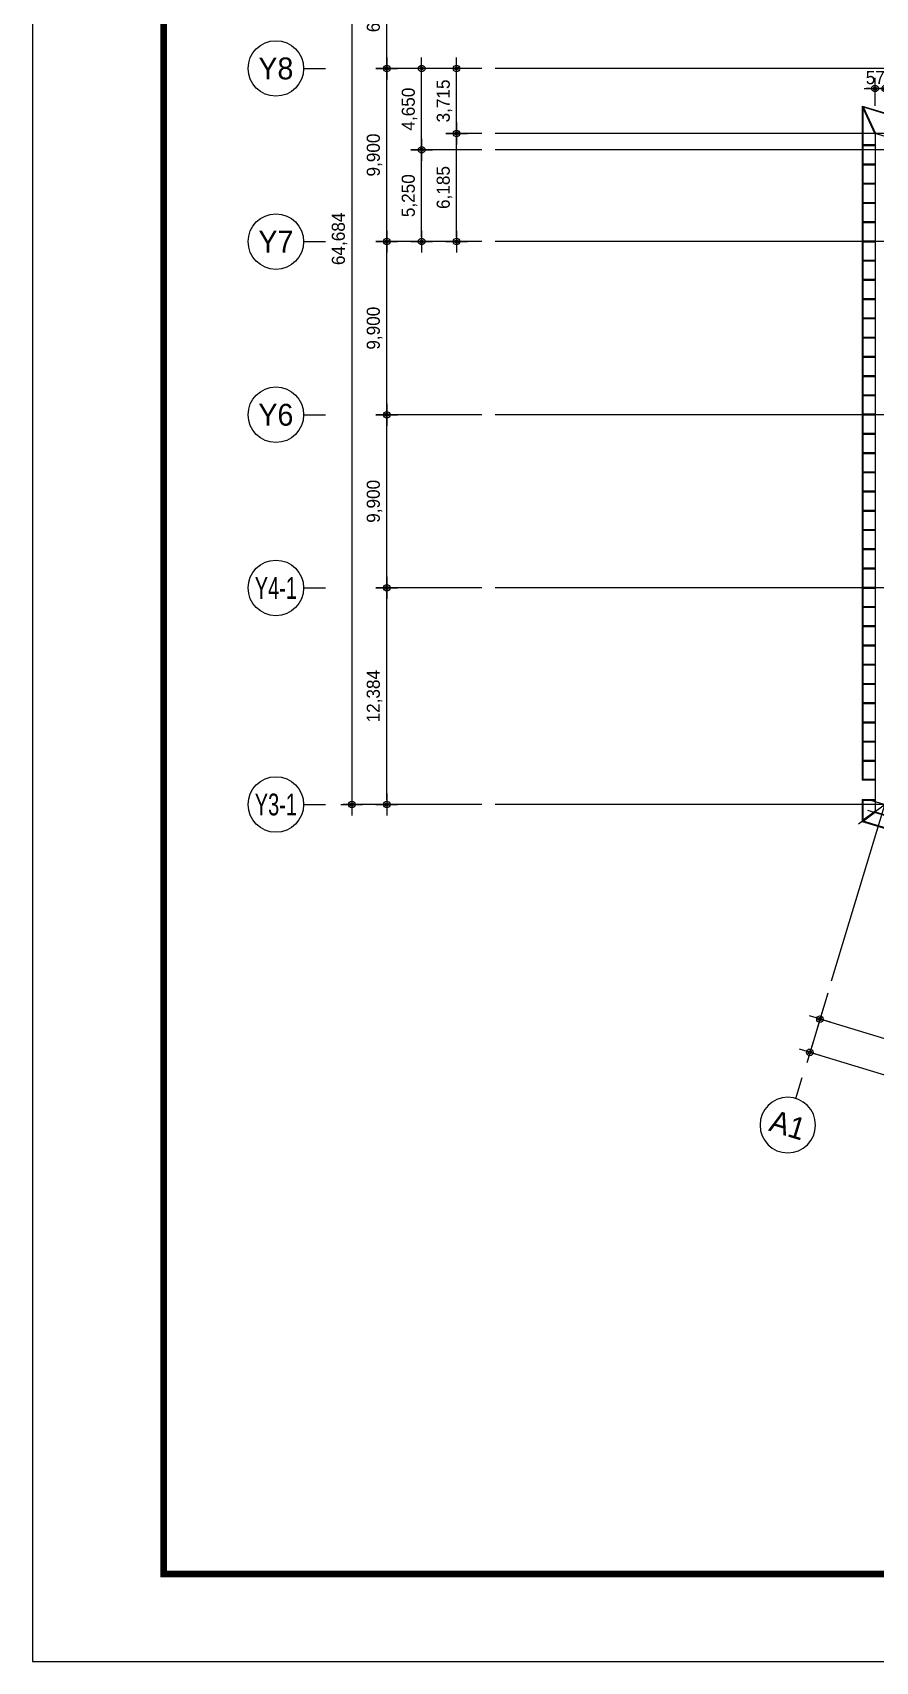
# Model space of a CAD drawing. Header units: metres. Extents: x 630750 to 860239, y 578133 to 726633.
# Drawn here: x 630750 to 678954, y 578133 to 671261 of the extents above; entities that cross this region are included whole.
import ezdxf
from ezdxf.enums import TextEntityAlignment as Align

# ---------------------------------------------------------------- set-up
doc = ezdxf.new("R2010")
doc.units = ezdxf.units.M
doc.header["$LTSCALE"] = 300
doc.layers.get('Defpoints').update_dxf_attribs({"color": 8})
for name, color, linetype in [('001dmp-FORM', 7, 'Continuous'), ('A-CEN-1', 1, 'Continuous'), ('A-DIM', 7, 'Continuous'), ('A-GRID-DIMS', 14, 'Continuous'), ('A-WIN-GLASS', 4, 'Continuous'), ('DIM', 7, 'Continuous'), ('외장그레이팅', 4, 'Continuous'), ('프레임', 5, 'Continuous')]:
    doc.layers.add(name, color=color, linetype=linetype)
doc.styles.add('TEXT(돋음)', font='')
doc.styles.add('돋움', font='')
doc.styles.get('TEXT(돋음)').set_extended_font_data('Dotum')
doc.styles.get('돋움').set_extended_font_data('Dotum')
doc.dimstyles.new('DIM250', dxfattribs={"dimscale": 250, "dimtxt": 3, "dimasz": 1, "dimexe": 2, "dimexo": 3, "dimgap": 1, "dimtad": 1, "dimdec": 0, "dimzin": 0, "dimdsep": 46, "dimlunit": 6, "dimtxsty": 'TEXT(돋음)', "dimblk": 'Z_DOT', "dimcen": 2.5, "dimdle": 2, "dimclrd": 256, "dimclre": 256, "dimclrt": 3, "dimadec": 0, "dimazin": 0, "dimtfac": 1, "dimtdec": 0, "dimtix": 1, "dimtmove": 2, "dimatfit": 3, "dimldrblk": 'Z_DOT', "dimfxl": 1, "dimtolj": 1, "dimtzin": 0, "dimarcsym": 0})

# ---------------------------------------------------------------- blocks, each defined once
blk = doc.blocks.new('Z_DOT')
at = {"layer": 'DIM', "color": 7}
for p, q in [((-2.5, 0), (2.5, 0)), ((0, -2.5), (0, 2.5))]:
    blk.add_line(p, q, dxfattribs=at)
for radius in [0.75, 0.375]:
    blk.add_circle((0, 0), radius, dxfattribs=at)
blk = doc.blocks.new('*D55')
at = {"layer": 'A-DIM', "lineweight": -2, "transparency": 16777216}
for p, q in [((678680, 668057), (678430, 668057)), ((678930, 667069), (678930, 668557)), ((678930, 668057), (679505, 668057)), ((679505, 667069), (679505, 668557)), ((679755, 668057), (680005, 668057))]:
    blk.add_line(p, q, dxfattribs=at)
at = {"layer": 'Defpoints', "color": 0, "transparency": 16777216}
for p in [(679505, 668057), (678930, 666319), (679505, 666319)]:
    blk.add_point(p, dxfattribs=at)
at = {"layer": 'A-DIM', "lineweight": -2, "transparency": 16777216, "xscale": 250, "yscale": 250, "zscale": 250}
blk.add_blockref('Z_DOT', (678930, 668057), dxfattribs=at)
at = {"layer": 'A-DIM', "lineweight": -2, "transparency": 16777216, "xscale": 250, "yscale": 250, "zscale": 250, "rotation": 180}
blk.add_blockref('Z_DOT', (679505, 668057), dxfattribs=at)
at = {"layer": 'A-DIM', "color": 3, "transparency": 16777216, "insert": (679218, 668682), "char_height": 750, "attachment_point": 5, "style": 'TEXT(돋음)'}
blk.add_mtext('\\A1;574', dxfattribs=at)
blk = doc.blocks.new('*D66')
at = {"layer": 'A-DIM', "lineweight": -2, "transparency": 16777216}
for p, q in [((656453, 664560), (652503, 664560)), ((653003, 659560), (653003, 664310)), ((656453, 659310), (652503, 659310))]:
    blk.add_line(p, q, dxfattribs=at)
at = {"layer": 'Defpoints', "color": 0, "transparency": 16777216}
for p in [(653003, 664560), (657203, 664560), (657203, 659310)]:
    blk.add_point(p, dxfattribs=at)
at = {"layer": 'A-DIM', "lineweight": -2, "transparency": 16777216, "xscale": 250, "yscale": 250, "zscale": 250}
for p, rotation in [((653003, 664560), 90), ((653003, 659310), 270)]:
    blk.add_blockref('Z_DOT', p, dxfattribs=dict(at, rotation=rotation))
at = {"layer": 'A-DIM', "color": 3, "transparency": 16777216, "insert": (652305, 661935), "char_height": 750, "attachment_point": 5, "rotation": 90, "style": 'TEXT(돋음)'}
blk.add_mtext('\\A1;5,250', dxfattribs=at)
blk = doc.blocks.new('*D67')
at = {"layer": 'A-DIM', "lineweight": -2, "transparency": 16777216}
for p, q in [((656453, 669210), (652503, 669210)), ((653003, 664810), (653003, 668960)), ((656453, 664560), (652503, 664560))]:
    blk.add_line(p, q, dxfattribs=at)
at = {"layer": 'Defpoints', "color": 0, "transparency": 16777216}
for p in [(653003, 669210), (657203, 669210), (657203, 664560)]:
    blk.add_point(p, dxfattribs=at)
at = {"layer": 'A-DIM', "lineweight": -2, "transparency": 16777216, "xscale": 250, "yscale": 250, "zscale": 250}
for p, rotation in [((653003, 669210), 90), ((653003, 664560), 270)]:
    blk.add_blockref('Z_DOT', p, dxfattribs=dict(at, rotation=rotation))
at = {"layer": 'A-DIM', "color": 3, "transparency": 16777216, "insert": (652305, 666885), "char_height": 750, "attachment_point": 5, "rotation": 90, "style": 'TEXT(돋음)'}
blk.add_mtext('\\A1;4,650', dxfattribs=at)
blk = doc.blocks.new('*D68')
at = {"layer": 'A-DIM', "lineweight": -2, "transparency": 16777216}
for p, q in [((656453, 665495), (654503, 665495)), ((655003, 659560), (655003, 665245)), ((656453, 659310), (654503, 659310))]:
    blk.add_line(p, q, dxfattribs=at)
at = {"layer": 'Defpoints', "color": 0, "transparency": 16777216}
for p in [(655003, 665495), (657203, 665495), (657203, 659310)]:
    blk.add_point(p, dxfattribs=at)
at = {"layer": 'A-DIM', "lineweight": -2, "transparency": 16777216, "xscale": 250, "yscale": 250, "zscale": 250}
for p, rotation in [((655003, 665495), 90), ((655003, 659310), 270)]:
    blk.add_blockref('Z_DOT', p, dxfattribs=dict(at, rotation=rotation))
at = {"layer": 'A-DIM', "color": 3, "transparency": 16777216, "insert": (654305, 662403), "char_height": 750, "attachment_point": 5, "rotation": 90, "style": 'TEXT(돋음)'}
blk.add_mtext('\\A1;6,185', dxfattribs=at)
blk = doc.blocks.new('*D69')
at = {"layer": 'A-DIM', "lineweight": -2, "transparency": 16777216}
for p, q in [((656453, 669210), (654503, 669210)), ((655003, 665745), (655003, 668960)), ((656453, 665495), (654503, 665495))]:
    blk.add_line(p, q, dxfattribs=at)
at = {"layer": 'Defpoints', "color": 0, "transparency": 16777216}
for p in [(655003, 669210), (657203, 669210), (657203, 665495)]:
    blk.add_point(p, dxfattribs=at)
at = {"layer": 'A-DIM', "lineweight": -2, "transparency": 16777216, "xscale": 250, "yscale": 250, "zscale": 250}
for p, rotation in [((655003, 669210), 90), ((655003, 665495), 270)]:
    blk.add_blockref('Z_DOT', p, dxfattribs=dict(at, rotation=rotation))
at = {"layer": 'A-DIM', "color": 3, "transparency": 16777216, "insert": (654305, 667353), "char_height": 750, "attachment_point": 5, "rotation": 90, "style": 'TEXT(돋음)'}
blk.add_mtext('\\A1;3,715', dxfattribs=at)
blk = doc.blocks.new('*D70')
at = {"layer": 'A-DIM', "lineweight": -2, "transparency": 16777216}
for p, q in [((656453, 639510), (650503, 639510)), ((651003, 627376), (651003, 639260)), ((656453, 627126), (650503, 627126))]:
    blk.add_line(p, q, dxfattribs=at)
at = {"layer": 'Defpoints', "color": 0, "transparency": 16777216}
for p in [(651003, 639510), (657203, 639510), (657203, 627126)]:
    blk.add_point(p, dxfattribs=at)
at = {"layer": 'A-DIM', "lineweight": -2, "transparency": 16777216, "xscale": 250, "yscale": 250, "zscale": 250}
for p, rotation in [((651003, 639510), 90), ((651003, 627126), 270)]:
    blk.add_blockref('Z_DOT', p, dxfattribs=dict(at, rotation=rotation))
at = {"layer": 'A-DIM', "color": 3, "transparency": 16777216, "insert": (650305, 633318), "char_height": 750, "attachment_point": 5, "rotation": 90, "style": 'TEXT(돋음)'}
blk.add_mtext('\\A1;12,384', dxfattribs=at)
blk = doc.blocks.new('*D71')
at = {"layer": 'A-DIM', "lineweight": -2, "transparency": 16777216}
for p, q in [((656453, 649410), (650503, 649410)), ((651003, 639760), (651003, 649160)), ((656453, 639510), (650503, 639510))]:
    blk.add_line(p, q, dxfattribs=at)
at = {"layer": 'Defpoints', "color": 0, "transparency": 16777216}
for p in [(651003, 649410), (657203, 649410), (657203, 639510)]:
    blk.add_point(p, dxfattribs=at)
at = {"layer": 'A-DIM', "lineweight": -2, "transparency": 16777216, "xscale": 250, "yscale": 250, "zscale": 250}
for p, rotation in [((651003, 649410), 90), ((651003, 639510), 270)]:
    blk.add_blockref('Z_DOT', p, dxfattribs=dict(at, rotation=rotation))
at = {"layer": 'A-DIM', "color": 3, "transparency": 16777216, "insert": (650305, 644460), "char_height": 750, "attachment_point": 5, "rotation": 90, "style": 'TEXT(돋음)'}
blk.add_mtext('\\A1;9,900', dxfattribs=at)
blk = doc.blocks.new('*D72')
at = {"layer": 'A-DIM', "lineweight": -2, "transparency": 16777216}
for p, q in [((656453, 659310), (650503, 659310)), ((651003, 649660), (651003, 659060)), ((656453, 649410), (650503, 649410))]:
    blk.add_line(p, q, dxfattribs=at)
at = {"layer": 'Defpoints', "color": 0, "transparency": 16777216}
for p in [(651003, 659310), (657203, 659310), (657203, 649410)]:
    blk.add_point(p, dxfattribs=at)
at = {"layer": 'A-DIM', "lineweight": -2, "transparency": 16777216, "xscale": 250, "yscale": 250, "zscale": 250}
for p, rotation in [((651003, 659310), 90), ((651003, 649410), 270)]:
    blk.add_blockref('Z_DOT', p, dxfattribs=dict(at, rotation=rotation))
at = {"layer": 'A-DIM', "color": 3, "transparency": 16777216, "insert": (650305, 654360), "char_height": 750, "attachment_point": 5, "rotation": 90, "style": 'TEXT(돋음)'}
blk.add_mtext('\\A1;9,900', dxfattribs=at)
blk = doc.blocks.new('*D73')
at = {"layer": 'A-DIM', "lineweight": -2, "transparency": 16777216}
for p, q in [((656453, 669210), (650503, 669210)), ((651003, 659560), (651003, 668960)), ((656453, 659310), (650503, 659310))]:
    blk.add_line(p, q, dxfattribs=at)
at = {"layer": 'Defpoints', "color": 0, "transparency": 16777216}
for p in [(651003, 669210), (657203, 669210), (657203, 659310)]:
    blk.add_point(p, dxfattribs=at)
at = {"layer": 'A-DIM', "lineweight": -2, "transparency": 16777216, "xscale": 250, "yscale": 250, "zscale": 250}
for p, rotation in [((651003, 669210), 90), ((651003, 659310), 270)]:
    blk.add_blockref('Z_DOT', p, dxfattribs=dict(at, rotation=rotation))
at = {"layer": 'A-DIM', "color": 3, "transparency": 16777216, "insert": (650305, 664260), "char_height": 750, "attachment_point": 5, "rotation": 90, "style": 'TEXT(돋음)'}
blk.add_mtext('\\A1;9,900', dxfattribs=at)
blk = doc.blocks.new('*D74')
at = {"layer": 'A-DIM', "lineweight": -2, "transparency": 16777216}
for p, q in [((656453, 675810), (650503, 675810)), ((651003, 669460), (651003, 675560)), ((656453, 669210), (650503, 669210))]:
    blk.add_line(p, q, dxfattribs=at)
at = {"layer": 'Defpoints', "color": 0, "transparency": 16777216}
for p in [(651003, 675810), (657203, 675810), (657203, 669210)]:
    blk.add_point(p, dxfattribs=at)
at = {"layer": 'A-DIM', "lineweight": -2, "transparency": 16777216, "xscale": 250, "yscale": 250, "zscale": 250}
for p, rotation in [((651003, 675810), 90), ((651003, 669210), 270)]:
    blk.add_blockref('Z_DOT', p, dxfattribs=dict(at, rotation=rotation))
at = {"layer": 'A-DIM', "color": 3, "transparency": 16777216, "insert": (650305, 672510), "char_height": 750, "attachment_point": 5, "rotation": 90, "style": 'TEXT(돋음)'}
blk.add_mtext('\\A1;6,600', dxfattribs=at)
blk = doc.blocks.new('*D77')
at = {"layer": 'A-DIM', "lineweight": -2, "transparency": 16777216}
for p, q in [((656453, 691810), (648503, 691810)), ((649003, 691560), (649003, 627376)), ((656453, 627126), (648503, 627126))]:
    blk.add_line(p, q, dxfattribs=at)
at = {"layer": 'Defpoints', "color": 0, "transparency": 16777216}
for p in [(657203, 691810), (649003, 627126), (657203, 627126)]:
    blk.add_point(p, dxfattribs=at)
at = {"layer": 'A-DIM', "lineweight": -2, "transparency": 16777216, "xscale": 250, "yscale": 250, "zscale": 250}
for p, rotation in [((649003, 691810), 90), ((649003, 627126), 270)]:
    blk.add_blockref('Z_DOT', p, dxfattribs=dict(at, rotation=rotation))
at = {"layer": 'A-DIM', "color": 3, "transparency": 16777216, "insert": (648305, 659468), "char_height": 750, "attachment_point": 5, "rotation": 90, "style": 'TEXT(돋음)'}
blk.add_mtext('\\A1;64,684', dxfattribs=at)
blk = doc.blocks.new('*U30')
blk.add_line((0, 5), (0, 0))
blk.add_circle((0, 11.35), 6.35)
at = {"color": 3, "style": '돋움'}
blk.add_attdef('NO', text='', height=5, dxfattribs=at).set_placement((0, 11.35), align=Align.MIDDLE_CENTER)
blk = doc.blocks.new('*D94')
at = {"layer": 'A-DIM', "lineweight": -2, "transparency": 16777216}
for p, q in [((676229, 616332), (675060, 612478)), ((675444, 612884), (730165, 596280)), ((731428, 599582), (730259, 595729))]:
    blk.add_line(p, q, dxfattribs=at)
at = {"layer": 'Defpoints', "color": 0, "transparency": 16777216}
for p in [(676447, 617049), (731646, 600300), (730404, 596207)]:
    blk.add_point(p, dxfattribs=at)
at = {"layer": 'A-DIM', "lineweight": -2, "transparency": 16777216, "xscale": 250, "yscale": 250, "zscale": 250}
for p, rotation in [((675205, 612957), 163.1200000135865), ((730404, 596207), 343.1200000135865)]:
    blk.add_blockref('Z_DOT', p, dxfattribs=dict(at, rotation=rotation))
at = {"layer": 'A-DIM', "color": 3, "transparency": 16777216, "insert": (703007, 605250), "char_height": 750, "attachment_point": 5, "rotation": 343.12, "style": 'TEXT(돋음)'}
blk.add_mtext('\\A1;57,684', dxfattribs=at)
blk = doc.blocks.new('*D98')
at = {"layer": 'A-DIM', "lineweight": -2, "transparency": 16777216}
for p, q in [((676229, 616332), (675637, 614381)), ((676021, 614787), (687394, 611336)), ((688080, 612736), (687488, 610785))]:
    blk.add_line(p, q, dxfattribs=at)
at = {"layer": 'Defpoints', "color": 0, "transparency": 16777216}
for p in [(676447, 617049), (688298, 613453), (687633, 611263)]:
    blk.add_point(p, dxfattribs=at)
at = {"layer": 'A-DIM', "lineweight": -2, "transparency": 16777216, "xscale": 250, "yscale": 250, "zscale": 250}
for p, rotation in [((675782, 614859), 163.12), ((687633, 611263), 343.12)]:
    blk.add_blockref('Z_DOT', p, dxfattribs=dict(at, rotation=rotation))
at = {"layer": 'A-DIM', "color": 3, "transparency": 16777216, "insert": (681910, 613729), "char_height": 750, "attachment_point": 5, "rotation": 343.12, "style": 'TEXT(돋음)'}
blk.add_mtext('\\A1;12,384', dxfattribs=at)
blk = doc.blocks.new('주열마킹')
blk.add_line((0, 5), (0, 0))
blk.add_circle((0, 11.35), 6.35)
at = {"color": 3, "style": '돋움'}
blk.add_attdef('NO', text='', height=5, dxfattribs=at).set_placement((0, 11.35), align=Align.MIDDLE_CENTER)
blk = doc.blocks.new('xref-sheet(건축)')
at = {"layer": '001dmp-FORM', "color": 30}
blk.add_lwpolyline([(8410, 5940), (0, 5940), (0, 0), (8410, 0)], close=True, dxfattribs=at)
at = {"layer": '001dmp-FORM', "const_width": 15}
blk.add_lwpolyline([(300, 200), (300, 5740), (8210, 5740), (8210, 200)], close=True, dxfattribs=at)

msp = doc.modelspace()

# ---------------------------------------------------------------- linework, layer by layer
at = {"layer": 'A-CEN-1', "linetype": 'Continuous'}
for p, q in [((795684.429, 669210.238, 0), (657202.595, 669210.212, 0)), ((682204.407, 665495.216, 0), (657202.596, 665495.212, 0)), ((682204.407, 664560.239, 0), (657202.595, 664560.217, 0)), ((795684.429, 659310.238, 0), (657202.595, 659310.212, 0)), ((795684.429, 649410.238, 0), (657202.595, 649410.239, 0)), ((697725.205, 640638.038, 0), (677983.605, 625998.004, 0)), ((698097.752, 639510.239, 0), (657202.595, 639510.239, 0)), ((676446.828, 617049.491, 0), (680054.173, 628937.576, 0)), ((681397.752, 627125.804, 0), (657202.595, 627125.804, 0)), ((678501.296, 626803.174, 0), (736289.109, 609267.926, 0)), ((678675.517, 627377.323, 0), (736463.33, 609842.075, 0))]:
    msp.add_line(p, q, dxfattribs=at)
at = {"layer": 'A-WIN-GLASS'}
for p, q in [((696778.406, 660078.874, 0), (678930.406, 665494.706, 0)), ((678930.406, 665494.706, 0), (678930.406, 626700.133, 0)), ((678930.406, 626700.133, 0), (735526.737, 609526.43, 0))]:
    msp.add_line(p, q, dxfattribs=at)
at = {"layer": '외장그레이팅'}
for p, q in [((678195.676, 667030.194, 0), (680551.725, 666315.27, 0)), ((678204.388, 667058.902, 0), (678204.388, 628510.475, 0)), ((678204.388, 667058.902, 0), (680560.436, 666343.978, 0)), ((678234.388, 667058.902, 0), (678234.388, 628510.475, 0)), ((678930.392, 628510.475, 0), (678204.388, 628510.475, 0)), ((678930.392, 628550.475, 0), (678244.388, 628550.475, 0)), ((678204.388, 627410.475, 0), (678204.388, 626161.738, 0)), ((678204.388, 627410.475, 0), (678930.392, 627410.475, 0)), ((678234.388, 627410.475, 0), (678234.388, 626183.985, 0)), ((678244.388, 627370.475, 0), (678930.392, 627370.475, 0)), ((678204.388, 626161.738, 0), (736252.72, 608547.437, 0)), ((678234.388, 626183.985, 0), (736261.431, 608576.144, 0))]:
    msp.add_line(p, q, dxfattribs=at)
at = {"layer": '프레임'}
for p, q in [((678931.678, 665451.883, 0), (678244.388, 666945.168, 0)), ((678977.098, 665472.787, 0), (678276.376, 666995.256, 0)), ((678954.388, 664835.228, 0), (678244.388, 664835.228, 0)), ((678954.388, 664785.228, 0), (678244.388, 664785.228, 0)), ((678954.388, 663735.228, 0), (678244.388, 663735.228, 0)), ((678954.388, 663685.228, 0), (678244.388, 663685.228, 0)), ((678954.388, 662635.228, 0), (678244.388, 662635.228, 0)), ((678954.388, 662585.228, 0), (678244.388, 662585.228, 0)), ((678954.388, 661535.228, 0), (678244.388, 661535.228, 0)), ((678954.388, 661485.228, 0), (678244.388, 661485.228, 0)), ((678954.388, 660435.228, 0), (678244.388, 660435.228, 0)), ((678954.388, 660385.228, 0), (678244.388, 660385.228, 0)), ((678954.388, 659335.228, 0), (678244.388, 659335.228, 0)), ((678954.388, 659285.228, 0), (678244.388, 659285.228, 0)), ((678954.388, 658235.228, 0), (678244.388, 658235.228, 0)), ((678954.388, 658185.228, 0), (678244.388, 658185.228, 0)), ((678954.388, 657135.228, 0), (678244.388, 657135.228, 0)), ((678954.388, 657085.228, 0), (678244.388, 657085.228, 0)), ((678954.388, 656035.228, 0), (678244.388, 656035.228, 0)), ((678954.388, 655985.228, 0), (678244.388, 655985.228, 0)), ((678954.388, 654935.228, 0), (678244.388, 654935.228, 0)), ((678954.388, 654885.228, 0), (678244.388, 654885.228, 0)), ((678954.388, 653835.228, 0), (678244.388, 653835.228, 0)), ((678954.388, 653785.228, 0), (678244.388, 653785.228, 0)), ((678954.388, 652735.228, 0), (678244.388, 652735.228, 0)), ((678954.388, 652685.228, 0), (678244.388, 652685.228, 0)), ((678954.388, 651635.228, 0), (678244.388, 651635.228, 0)), ((678954.388, 651585.228, 0), (678244.388, 651585.228, 0)), ((678954.388, 650535.228, 0), (678244.388, 650535.228, 0)), ((678954.388, 650485.228, 0), (678244.388, 650485.228, 0)), ((678954.388, 649435.228, 0), (678244.388, 649435.228, 0)), ((678954.388, 649385.228, 0), (678244.388, 649385.228, 0)), ((678954.388, 648335.228, 0), (678244.388, 648335.228, 0)), ((678954.388, 648285.228, 0), (678244.388, 648285.228, 0)), ((678954.388, 647235.228, 0), (678244.388, 647235.228, 0)), ((678954.388, 647185.228, 0), (678244.388, 647185.228, 0)), ((678954.388, 646135.228, 0), (678244.388, 646135.228, 0)), ((678954.388, 646085.228, 0), (678244.388, 646085.228, 0)), ((678954.388, 645035.228, 0), (678244.388, 645035.228, 0)), ((678954.388, 644985.228, 0), (678244.388, 644985.228, 0)), ((678954.388, 643935.228, 0), (678244.388, 643935.228, 0)), ((678954.388, 643885.228, 0), (678244.388, 643885.228, 0)), ((678954.388, 642835.228, 0), (678244.388, 642835.228, 0)), ((678954.388, 642785.228, 0), (678244.388, 642785.228, 0)), ((678954.388, 641735.228, 0), (678244.388, 641735.228, 0)), ((678954.388, 641685.228, 0), (678244.388, 641685.228, 0)), ((678954.388, 640635.228, 0), (678244.388, 640635.228, 0)), ((678954.388, 640585.228, 0), (678244.388, 640585.228, 0)), ((678954.388, 639535.228, 0), (678244.388, 639535.228, 0)), ((678954.388, 639485.228, 0), (678244.388, 639485.228, 0)), ((678954.388, 638435.228, 0), (678244.388, 638435.228, 0)), ((678954.388, 638385.228, 0), (678244.388, 638385.228, 0)), ((678954.388, 637335.228, 0), (678244.388, 637335.228, 0)), ((678954.388, 637285.228, 0), (678244.388, 637285.228, 0)), ((678954.388, 636235.228, 0), (678244.388, 636235.228, 0)), ((678954.388, 636185.228, 0), (678244.388, 636185.228, 0)), ((678954.388, 635135.228, 0), (678244.388, 635135.228, 0)), ((678954.388, 635085.228, 0), (678244.388, 635085.228, 0)), ((678954.388, 634035.228, 0), (678244.388, 634035.228, 0)), ((678954.388, 633985.228, 0), (678244.388, 633985.228, 0)), ((678954.388, 632935.228, 0), (678244.388, 632935.228, 0)), ((678954.388, 632885.228, 0), (678244.388, 632885.228, 0)), ((678954.388, 631835.228, 0), (678244.388, 631835.228, 0)), ((678954.388, 631785.228, 0), (678244.388, 631785.228, 0)), ((678954.388, 630735.228, 0), (678244.388, 630735.228, 0)), ((678954.388, 630685.228, 0), (678244.388, 630685.228, 0)), ((678954.388, 629635.228, 0), (678244.388, 629635.228, 0)), ((678954.388, 629585.228, 0), (678244.388, 629585.228, 0)), ((678927.414, 626729.044, 0), (678234.388, 626215.108, 0)), ((678927.414, 626729.044, 0), (678244.388, 626222.523, 0)), ((678957.197, 626688.883, 0), (678264.173, 626174.947, 0)), ((678957.197, 626688.883, 0), (678274.173, 626182.363, 0))]:
    msp.add_line(p, q, dxfattribs=at)

# ---------------------------------------------------------------- block references
at = {"xscale": 24.9999912600033, "yscale": 24.99999123637099, "zscale": 24.99999123690949}
msp.add_blockref('xref-sheet(건축)', (630749.995, 578132.782), dxfattribs=at)
at = {"layer": 'A-GRID-DIMS'}
ref = msp.add_blockref('주열마킹', (647502.613, 669210.563, 0), dxfattribs=dict(at, xscale=250, yscale=250, zscale=250, rotation=90))
ref.add_attrib('NO', 'Y8', dxfattribs={"layer": '0', "color": 3, "height": 1250, "style": '돋움'}).set_placement((644665.113, 669210.563, 0), align=Align.MIDDLE_CENTER)
ref = msp.add_blockref('주열마킹', (647502.618, 659310.563, 0), dxfattribs=dict(at, xscale=250, yscale=250, zscale=250, rotation=90))
ref.add_attrib('NO', 'Y7', dxfattribs={"layer": '0', "color": 3, "height": 1250, "style": '돋움'}).set_placement((644665.118, 659310.563, 0), align=Align.MIDDLE_CENTER)
ref = msp.add_blockref('주열마킹', (647502.624, 649410.563, 0), dxfattribs=dict(at, xscale=250, yscale=250, zscale=250, rotation=90))
ref.add_attrib('NO', 'Y6', dxfattribs={"layer": '0', "color": 3, "height": 1250, "style": '돋움'}).set_placement((644665.124, 649410.563, 0), align=Align.MIDDLE_CENTER)
ref = msp.add_blockref('주열마킹', (647502.63, 639510.563, 0), dxfattribs=dict(at, xscale=250, yscale=250, zscale=250, rotation=90))
ref.add_attrib('NO', 'Y4-1', dxfattribs={"layer": '0', "color": 3, "height": 1250, "style": '돋움', "width": 0.7}).set_placement((644665.13, 639510.563, 0), align=Align.MIDDLE_CENTER)
ref = msp.add_blockref('주열마킹', (647502.637, 627128.375, 0), dxfattribs=dict(at, xscale=250, yscale=250, zscale=250, rotation=90))
ref.add_attrib('NO', 'Y3-1', dxfattribs={"layer": '0', "color": 3, "height": 1250, "style": '돋움', "width": 0.7}).set_placement((644665.137, 627128.375, 0), align=Align.MIDDLE_CENTER)
ref = msp.add_blockref('*U30', (674765.247, 611512.796, 0), dxfattribs=dict(at, xscale=-250.0000000000548, yscale=250, zscale=250, rotation=163.1091878485269))
ref.add_attrib('NO', 'A1', dxfattribs={"layer": '0', "color": 3, "height": 1250, "rotation": 343.10918785, "style": '돋움'}).set_placement((673941.308, 608799.328, 0), align=Align.MIDDLE_CENTER)

# ---------------------------------------------------------------- dimensions: what is measured, and where the dimension line sits
at = {"layer": 'A-DIM'}
for base, p1, p2, picture, middle in [((649002.596, 627125.807, 0), (657202.594, 691810.241, 0), (657202.594, 627125.807, 0), '*D77', (648304.835, 659468.024, 0)), ((651002.594, 675810.241, 0), (657202.595, 669210.242, 0), (657202.594, 675810.241, 0), '*D74', (650304.833, 672510.241, 0)), ((651002.594, 669210.242, 0), (657202.594, 659310.241, 0), (657202.595, 669210.242, 0), '*D73', (650304.833, 664260.241, 0)), ((653002.593, 669210.241, 0), (657202.594, 664560.241, 0), (657202.594, 669210.241, 0), '*D67', (652304.832, 666885.241, 0)), ((655002.593, 669210.242, 0), (657202.594, 665495.206, 0), (657202.595, 669210.242, 0), '*D69', (654304.832, 667352.724, 0)), ((655002.593, 665495.206, 0), (657202.594, 659310.241, 0), (657202.594, 665495.206, 0), '*D68', (654304.832, 662402.724, 0)), ((653002.593, 664560.241, 0), (657202.594, 659310.241, 0), (657202.594, 664560.241, 0), '*D66', (652304.832, 661935.241, 0)), ((651002.594, 659310.241, 0), (657202.594, 649410.241, 0), (657202.594, 659310.241, 0), '*D72', (650304.833, 654360.241, 0)), ((651002.594, 649410.241, 0), (657202.594, 639510.241, 0), (657202.594, 649410.241, 0), '*D71', (650304.833, 644460.241, 0)), ((651002.594, 639510.241, 0), (657202.595, 627125.807, 0), (657202.594, 639510.241, 0), '*D70', (650304.833, 633318.024, 0))]:
    dim = msp.add_linear_dim(base=base, p1=p1, p2=p2, angle=90, dimstyle='DIM250', dxfattribs=at)
    dim.commit()
    dim.dimension.update_dxf_attribs({"geometry": picture, "text_midpoint": middle})
dim = msp.add_linear_dim(base=(679504.858, 668056.502, 0), p1=(678930.399, 666319.348, 0), p2=(679504.858, 666319.348, 0), dimstyle='DIM250', dxfattribs=at)
dim.commit()
dim.dimension.update_dxf_attribs({"geometry": '*D55', "text_midpoint": (679217.628, 668682.01, 0)})
for p1, p2, distance, picture, middle in [((676446.828, 617049.491, 0), (731645.929, 600299.767, 0), -4276.955, '*D94', (703007.095, 605249.644, 0)), ((676446.833, 617049.495, 0), (688297.684, 613453.449, 0), -2288.706, '*D98', (681910.299, 613729.073, 0))]:
    dim = msp.add_aligned_dim(p1=p1, p2=p2, distance=distance, dimstyle='DIM250', override={"dimfxl": 2}, dxfattribs=at)
    dim.commit()
    dim.dimension.update_dxf_attribs({"geometry": picture, "text_midpoint": middle})

doc.saveas('drawing.dxf')
